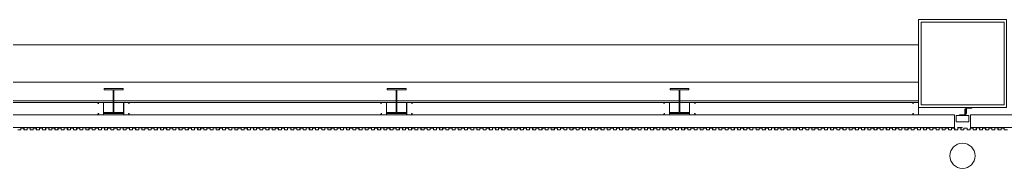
# Model space of a CAD drawing. Extents: x 225000 to 2157367, y 208400 to 840900.
# Drawn here: x 491429 to 499266, y 372366 to 373552 of the extents above; entities that cross this region are included whole.
import ezdxf

# ---------------------------------------------------------------- set-up
doc = ezdxf.new("R2010")
doc.units = 0
doc.header["$LTSCALE"] = 10
doc.layers.add('Data Center Layout_L20$0$ARC', color=252, linetype='Continuous', lineweight=0)

# ---------------------------------------------------------------- blocks, each defined once
blk = doc.blocks.new('Data Center Layout_L20')
at = {"layer": 'Data Center Layout_L20$0$ARC'}
for p, q in [((498575.59, 173352.31), (490275.59, 173352.31)), ((498575.59, 173052.31), (490275.59, 173052.31)), ((498575.59, 172904.81), (490275.59, 172904.81)), ((498575.59, 172892.31), (490275.59, 172892.31)), ((498861.75, 172792.31), (474988.17, 172792.31)), ((498861.75, 172792.31), (498861.75, 172692.31)), ((507871.11, 172792.31), (498989.42, 172792.31)), ((498989.42, 172792.31), (498989.42, 172692.31)), ((498861.75, 172692.31), (474988.17, 172692.31)), ((507871.11, 172692.31), (498989.42, 172692.31))]:
    blk.add_line(p, q, dxfattribs=at)
for points in [[(498575.59, 172852.31), (498575.59, 173552.31), (499275.59, 173552.31), (499275.59, 172852.31)], [(498595.59, 172872.31), (498595.59, 173532.31), (499255.59, 173532.31), (499255.59, 172872.31)], [(492100.59, 172802.31), (492250.59, 172802.31), (492250.59, 172811.31), (492178.59, 172811.31), (492178.59, 172993.31), (492250.59, 172993.31), (492250.59, 173002.31), (492100.59, 173002.31), (492100.59, 172993.31), (492172.59, 172993.31), (492172.59, 172811.31), (492100.59, 172811.31)], [(494350.59, 172802.31), (494500.59, 172802.31), (494500.59, 172811.31), (494428.59, 172811.31), (494428.59, 172993.31), (494500.59, 172993.31), (494500.59, 173002.31), (494350.59, 173002.31), (494350.59, 172993.31), (494422.59, 172993.31), (494422.59, 172811.31), (494350.59, 172811.31)], [(496600.59, 172802.31), (496750.59, 172802.31), (496750.59, 172811.31), (496678.59, 172811.31), (496678.59, 172993.31), (496750.59, 172993.31), (496750.59, 173002.31), (496600.59, 173002.31), (496600.59, 172993.31), (496672.59, 172993.31), (496672.59, 172811.31), (496600.59, 172811.31)], [(498900.59, 172787.31), (498950.59, 172787.31), (498950.59, 172837.31), (498944.59, 172837.31), (498944.59, 172793.31), (498900.59, 172793.31)], [(498950.59, 172802.31), (498950.59, 172852.31), (499000.59, 172852.31), (499000.59, 172846.31), (498956.59, 172846.31), (498956.59, 172802.31)], [(498875.59, 172787.31), (498975.59, 172787.31), (498975.59, 172737.31), (498875.59, 172737.31)]]:
    blk.add_lwpolyline(points, close=True, dxfattribs=at)
for points in [[(492057.03, 172883.11), (492052.63, 172883.11, -0.4142136), (492051.83, 172883.91), (492051.83, 172890.71, -0.4142136), (492052.63, 172891.51), (492094.43, 172891.51, -0.4142136), (492095.23, 172890.71), (492095.23, 172793.91, -0.4142136), (492094.43, 172793.11), (492052.63, 172793.11, -0.4142136), (492051.83, 172793.91), (492051.83, 172800.71, -0.4142136), (492052.63, 172801.51), (492057.03, 172801.51), (492057.03, 172802.31), (492052.63, 172802.31, 0.4142136), (492051.03, 172800.71), (492051.03, 172793.91, 0.4142136), (492052.63, 172792.31), (492094.43, 172792.31, 0.4142136), (492096.03, 172793.91), (492096.03, 172890.71, 0.4142136), (492094.43, 172892.31), (492052.63, 172892.31, 0.4142136), (492051.03, 172890.71), (492051.03, 172883.91, 0.4142136), (492052.63, 172882.31), (492057.03, 172882.31)], [(492294.14, 172883.11), (492298.54, 172883.11, 0.4142136), (492299.34, 172883.91), (492299.34, 172890.71, 0.4142136), (492298.54, 172891.51), (492256.74, 172891.51, 0.4142136), (492255.94, 172890.71), (492255.94, 172793.91, 0.4142136), (492256.74, 172793.11), (492298.54, 172793.11, 0.4142136), (492299.34, 172793.91), (492299.34, 172800.71, 0.4142136), (492298.54, 172801.51), (492294.14, 172801.51), (492294.14, 172802.31), (492298.54, 172802.31, -0.4142136), (492300.14, 172800.71), (492300.14, 172793.91, -0.4142136), (492298.54, 172792.31), (492256.74, 172792.31, -0.4142136), (492255.14, 172793.91), (492255.14, 172890.71, -0.4142136), (492256.74, 172892.31), (492298.54, 172892.31, -0.4142136), (492300.14, 172890.71), (492300.14, 172883.91, -0.4142136), (492298.54, 172882.31), (492294.14, 172882.31)], [(494307.03, 172883.11), (494302.63, 172883.11, -0.4142136), (494301.83, 172883.91), (494301.83, 172890.71, -0.4142136), (494302.63, 172891.51), (494344.43, 172891.51, -0.4142136), (494345.23, 172890.71), (494345.23, 172793.91, -0.4142136), (494344.43, 172793.11), (494302.63, 172793.11, -0.4142136), (494301.83, 172793.91), (494301.83, 172800.71, -0.4142136), (494302.63, 172801.51), (494307.03, 172801.51), (494307.03, 172802.31), (494302.63, 172802.31, 0.4142136), (494301.03, 172800.71), (494301.03, 172793.91, 0.4142136), (494302.63, 172792.31), (494344.43, 172792.31, 0.4142136), (494346.03, 172793.91), (494346.03, 172890.71, 0.4142136), (494344.43, 172892.31), (494302.63, 172892.31, 0.4142136), (494301.03, 172890.71), (494301.03, 172883.91, 0.4142136), (494302.63, 172882.31), (494307.03, 172882.31)], [(494544.14, 172883.11), (494548.54, 172883.11, 0.4142136), (494549.34, 172883.91), (494549.34, 172890.71, 0.4142136), (494548.54, 172891.51), (494506.74, 172891.51, 0.4142136), (494505.94, 172890.71), (494505.94, 172793.91, 0.4142136), (494506.74, 172793.11), (494548.54, 172793.11, 0.4142136), (494549.34, 172793.91), (494549.34, 172800.71, 0.4142136), (494548.54, 172801.51), (494544.14, 172801.51), (494544.14, 172802.31), (494548.54, 172802.31, -0.4142136), (494550.14, 172800.71), (494550.14, 172793.91, -0.4142136), (494548.54, 172792.31), (494506.74, 172792.31, -0.4142136), (494505.14, 172793.91), (494505.14, 172890.71, -0.4142136), (494506.74, 172892.31), (494548.54, 172892.31, -0.4142136), (494550.14, 172890.71), (494550.14, 172883.91, -0.4142136), (494548.54, 172882.31), (494544.14, 172882.31)], [(496557.03, 172883.11), (496552.63, 172883.11, -0.4142136), (496551.83, 172883.91), (496551.83, 172890.71, -0.4142136), (496552.63, 172891.51), (496594.43, 172891.51, -0.4142136), (496595.23, 172890.71), (496595.23, 172793.91, -0.4142136), (496594.43, 172793.11), (496552.63, 172793.11, -0.4142136), (496551.83, 172793.91), (496551.83, 172800.71, -0.4142136), (496552.63, 172801.51), (496557.03, 172801.51), (496557.03, 172802.31), (496552.63, 172802.31, 0.4142136), (496551.03, 172800.71), (496551.03, 172793.91, 0.4142136), (496552.63, 172792.31), (496594.43, 172792.31, 0.4142136), (496596.03, 172793.91), (496596.03, 172890.71, 0.4142136), (496594.43, 172892.31), (496552.63, 172892.31, 0.4142136), (496551.03, 172890.71), (496551.03, 172883.91, 0.4142136), (496552.63, 172882.31), (496557.03, 172882.31)], [(496794.14, 172883.11), (496798.54, 172883.11, 0.4142136), (496799.34, 172883.91), (496799.34, 172890.71, 0.4142136), (496798.54, 172891.51), (496756.74, 172891.51, 0.4142136), (496755.94, 172890.71), (496755.94, 172793.91, 0.4142136), (496756.74, 172793.11), (496798.54, 172793.11, 0.4142136), (496799.34, 172793.91), (496799.34, 172800.71, 0.4142136), (496798.54, 172801.51), (496794.14, 172801.51), (496794.14, 172802.31), (496798.54, 172802.31, -0.4142136), (496800.14, 172800.71), (496800.14, 172793.91, -0.4142136), (496798.54, 172792.31), (496756.74, 172792.31, -0.4142136), (496755.14, 172793.91), (496755.14, 172890.71, -0.4142136), (496756.74, 172892.31), (496798.54, 172892.31, -0.4142136), (496800.14, 172890.71), (496800.14, 172883.91, -0.4142136), (496798.54, 172882.31), (496794.14, 172882.31)], [(498536.59, 172883.11), (498532.19, 172883.11, -0.4142136), (498531.39, 172883.91), (498531.39, 172890.71, -0.4142136), (498532.19, 172891.51), (498573.99, 172891.51, -0.4142136), (498574.79, 172890.71), (498574.79, 172793.91, -0.4142136), (498573.99, 172793.11), (498532.19, 172793.11, -0.4142136), (498531.39, 172793.91), (498531.39, 172800.71, -0.4142136), (498532.19, 172801.51), (498536.59, 172801.51), (498536.59, 172802.31), (498532.19, 172802.31, 0.4142136), (498530.59, 172800.71), (498530.59, 172793.91, 0.4142136), (498532.19, 172792.31), (498573.99, 172792.31, 0.4142136), (498575.59, 172793.91), (498575.59, 172890.71, 0.4142136), (498573.99, 172892.31), (498532.19, 172892.31, 0.4142136), (498530.59, 172890.71), (498530.59, 172883.91, 0.4142136), (498532.19, 172882.31), (498536.59, 172882.31)]]:
    blk.add_lwpolyline(points, format="xyb", close=True, dxfattribs=at)
at = {"layer": 'Data Center Layout_L20$0$ARC', "linetype": 'Continuous'}
for points in [[(491514.6, 172688.83), (491521.59, 172691.33), (491521.42, 172691.8), (491514.45, 172689.31), (491487.09, 172689.31), (491487.09, 172673.31), (491463.29, 172673.31), (491463.29, 172687.81), (491437.49, 172687.81), (491437.49, 172673.31), (491413.69, 172673.31)], [(491413.19, 172672.81), (491437.99, 172672.81), (491437.99, 172687.31), (491462.79, 172687.31), (491462.79, 172672.81), (491487.59, 172672.81), (491487.59, 172688.81), (491514.66, 172688.81)]]:
    blk.add_lwpolyline(points, dxfattribs=at)
for points in [[(491662.6, 172688.83), (491669.59, 172691.33), (491669.42, 172691.8), (491662.45, 172689.31), (491635.09, 172689.31), (491635.09, 172673.31), (491611.29, 172673.31), (491611.29, 172687.81), (491585.49, 172687.81), (491585.49, 172673.31), (491561.69, 172673.31), (491561.69, 172687.81), (491535.89, 172687.81), (491535.89, 172673.31), (491512.09, 172673.31), (491512.09, 172688.31), (491521.59, 172688.31, 1), (491521.59, 172692.31), (491500.88, 172692.31), (491499.59, 172691.01), (491498.29, 172692.31), (491484.59, 172692.31), (491484.59, 172691.81), (491498.09, 172691.81), (491499.59, 172690.31), (491501.09, 172691.81), (491521.59, 172691.81, -1), (491521.59, 172688.81), (491511.59, 172688.81), (491511.59, 172672.81), (491536.39, 172672.81), (491536.39, 172687.31), (491561.19, 172687.31), (491561.19, 172672.81), (491585.99, 172672.81), (491585.99, 172687.31), (491610.79, 172687.31), (491610.79, 172672.81), (491635.59, 172672.81), (491635.59, 172688.81), (491662.66, 172688.81)], [(491810.6, 172688.83), (491817.59, 172691.33), (491817.42, 172691.8), (491810.45, 172689.31), (491783.09, 172689.31), (491783.09, 172673.31), (491759.29, 172673.31), (491759.29, 172687.81), (491733.49, 172687.81), (491733.49, 172673.31), (491709.69, 172673.31), (491709.69, 172687.81), (491683.89, 172687.81), (491683.89, 172673.31), (491660.09, 172673.31), (491660.09, 172688.31), (491669.59, 172688.31, 1), (491669.59, 172692.31), (491648.88, 172692.31), (491647.59, 172691.01), (491646.29, 172692.31), (491632.59, 172692.31), (491632.59, 172691.81), (491646.09, 172691.81), (491647.59, 172690.31), (491649.09, 172691.81), (491669.59, 172691.81, -1), (491669.59, 172688.81), (491659.59, 172688.81), (491659.59, 172672.81), (491684.39, 172672.81), (491684.39, 172687.31), (491709.19, 172687.31), (491709.19, 172672.81), (491733.99, 172672.81), (491733.99, 172687.31), (491758.79, 172687.31), (491758.79, 172672.81), (491783.59, 172672.81), (491783.59, 172688.81), (491810.66, 172688.81)], [(491958.6, 172688.83), (491965.59, 172691.33), (491965.42, 172691.8), (491958.45, 172689.31), (491931.09, 172689.31), (491931.09, 172673.31), (491907.29, 172673.31), (491907.29, 172687.81), (491881.49, 172687.81), (491881.49, 172673.31), (491857.69, 172673.31), (491857.69, 172687.81), (491831.89, 172687.81), (491831.89, 172673.31), (491808.09, 172673.31), (491808.09, 172688.31), (491817.59, 172688.31, 1), (491817.59, 172692.31), (491796.88, 172692.31), (491795.59, 172691.01), (491794.29, 172692.31), (491780.59, 172692.31), (491780.59, 172691.81), (491794.09, 172691.81), (491795.59, 172690.31), (491797.09, 172691.81), (491817.59, 172691.81, -1), (491817.59, 172688.81), (491807.59, 172688.81), (491807.59, 172672.81), (491832.39, 172672.81), (491832.39, 172687.31), (491857.19, 172687.31), (491857.19, 172672.81), (491881.99, 172672.81), (491881.99, 172687.31), (491906.79, 172687.31), (491906.79, 172672.81), (491931.59, 172672.81), (491931.59, 172688.81), (491958.66, 172688.81)], [(492106.6, 172688.83), (492113.59, 172691.33), (492113.42, 172691.8), (492106.45, 172689.31), (492079.09, 172689.31), (492079.09, 172673.31), (492055.29, 172673.31), (492055.29, 172687.81), (492029.49, 172687.81), (492029.49, 172673.31), (492005.69, 172673.31), (492005.69, 172687.81), (491979.89, 172687.81), (491979.89, 172673.31), (491956.09, 172673.31), (491956.09, 172688.31), (491965.59, 172688.31, 1), (491965.59, 172692.31), (491944.88, 172692.31), (491943.59, 172691.01), (491942.29, 172692.31), (491928.59, 172692.31), (491928.59, 172691.81), (491942.09, 172691.81), (491943.59, 172690.31), (491945.09, 172691.81), (491965.59, 172691.81, -1), (491965.59, 172688.81), (491955.59, 172688.81), (491955.59, 172672.81), (491980.39, 172672.81), (491980.39, 172687.31), (492005.19, 172687.31), (492005.19, 172672.81), (492029.99, 172672.81), (492029.99, 172687.31), (492054.79, 172687.31), (492054.79, 172672.81), (492079.59, 172672.81), (492079.59, 172688.81), (492106.66, 172688.81)], [(492254.6, 172688.83), (492261.59, 172691.33), (492261.42, 172691.8), (492254.45, 172689.31), (492227.09, 172689.31), (492227.09, 172673.31), (492203.29, 172673.31), (492203.29, 172687.81), (492177.49, 172687.81), (492177.49, 172673.31), (492153.69, 172673.31), (492153.69, 172687.81), (492127.89, 172687.81), (492127.89, 172673.31), (492104.09, 172673.31), (492104.09, 172688.31), (492113.59, 172688.31, 1), (492113.59, 172692.31), (492092.88, 172692.31), (492091.59, 172691.01), (492090.29, 172692.31), (492076.59, 172692.31), (492076.59, 172691.81), (492090.09, 172691.81), (492091.59, 172690.31), (492093.09, 172691.81), (492113.59, 172691.81, -1), (492113.59, 172688.81), (492103.59, 172688.81), (492103.59, 172672.81), (492128.39, 172672.81), (492128.39, 172687.31), (492153.19, 172687.31), (492153.19, 172672.81), (492177.99, 172672.81), (492177.99, 172687.31), (492202.79, 172687.31), (492202.79, 172672.81), (492227.59, 172672.81), (492227.59, 172688.81), (492254.66, 172688.81)], [(492402.6, 172688.83), (492409.59, 172691.33), (492409.42, 172691.8), (492402.45, 172689.31), (492375.09, 172689.31), (492375.09, 172673.31), (492351.29, 172673.31), (492351.29, 172687.81), (492325.49, 172687.81), (492325.49, 172673.31), (492301.69, 172673.31), (492301.69, 172687.81), (492275.89, 172687.81), (492275.89, 172673.31), (492252.09, 172673.31), (492252.09, 172688.31), (492261.59, 172688.31, 1), (492261.59, 172692.31), (492240.88, 172692.31), (492239.59, 172691.01), (492238.29, 172692.31), (492224.59, 172692.31), (492224.59, 172691.81), (492238.09, 172691.81), (492239.59, 172690.31), (492241.09, 172691.81), (492261.59, 172691.81, -1), (492261.59, 172688.81), (492251.59, 172688.81), (492251.59, 172672.81), (492276.39, 172672.81), (492276.39, 172687.31), (492301.19, 172687.31), (492301.19, 172672.81), (492325.99, 172672.81), (492325.99, 172687.31), (492350.79, 172687.31), (492350.79, 172672.81), (492375.59, 172672.81), (492375.59, 172688.81), (492402.66, 172688.81)], [(492550.6, 172688.83), (492557.59, 172691.33), (492557.42, 172691.8), (492550.45, 172689.31), (492523.09, 172689.31), (492523.09, 172673.31), (492499.29, 172673.31), (492499.29, 172687.81), (492473.49, 172687.81), (492473.49, 172673.31), (492449.69, 172673.31), (492449.69, 172687.81), (492423.89, 172687.81), (492423.89, 172673.31), (492400.09, 172673.31), (492400.09, 172688.31), (492409.59, 172688.31, 1), (492409.59, 172692.31), (492388.88, 172692.31), (492387.59, 172691.01), (492386.29, 172692.31), (492372.59, 172692.31), (492372.59, 172691.81), (492386.09, 172691.81), (492387.59, 172690.31), (492389.09, 172691.81), (492409.59, 172691.81, -1), (492409.59, 172688.81), (492399.59, 172688.81), (492399.59, 172672.81), (492424.39, 172672.81), (492424.39, 172687.31), (492449.19, 172687.31), (492449.19, 172672.81), (492473.99, 172672.81), (492473.99, 172687.31), (492498.79, 172687.31), (492498.79, 172672.81), (492523.59, 172672.81), (492523.59, 172688.81), (492550.66, 172688.81)], [(492698.6, 172688.83), (492705.59, 172691.33), (492705.42, 172691.8), (492698.45, 172689.31), (492671.09, 172689.31), (492671.09, 172673.31), (492647.29, 172673.31), (492647.29, 172687.81), (492621.49, 172687.81), (492621.49, 172673.31), (492597.69, 172673.31), (492597.69, 172687.81), (492571.89, 172687.81), (492571.89, 172673.31), (492548.09, 172673.31), (492548.09, 172688.31), (492557.59, 172688.31, 1), (492557.59, 172692.31), (492536.88, 172692.31), (492535.59, 172691.01), (492534.29, 172692.31), (492520.59, 172692.31), (492520.59, 172691.81), (492534.09, 172691.81), (492535.59, 172690.31), (492537.09, 172691.81), (492557.59, 172691.81, -1), (492557.59, 172688.81), (492547.59, 172688.81), (492547.59, 172672.81), (492572.39, 172672.81), (492572.39, 172687.31), (492597.19, 172687.31), (492597.19, 172672.81), (492621.99, 172672.81), (492621.99, 172687.31), (492646.79, 172687.31), (492646.79, 172672.81), (492671.59, 172672.81), (492671.59, 172688.81), (492698.66, 172688.81)], [(492846.6, 172688.83), (492853.59, 172691.33), (492853.42, 172691.8), (492846.45, 172689.31), (492819.09, 172689.31), (492819.09, 172673.31), (492795.29, 172673.31), (492795.29, 172687.81), (492769.49, 172687.81), (492769.49, 172673.31), (492745.69, 172673.31), (492745.69, 172687.81), (492719.89, 172687.81), (492719.89, 172673.31), (492696.09, 172673.31), (492696.09, 172688.31), (492705.59, 172688.31, 1), (492705.59, 172692.31), (492684.88, 172692.31), (492683.59, 172691.01), (492682.29, 172692.31), (492668.59, 172692.31), (492668.59, 172691.81), (492682.09, 172691.81), (492683.59, 172690.31), (492685.09, 172691.81), (492705.59, 172691.81, -1), (492705.59, 172688.81), (492695.59, 172688.81), (492695.59, 172672.81), (492720.39, 172672.81), (492720.39, 172687.31), (492745.19, 172687.31), (492745.19, 172672.81), (492769.99, 172672.81), (492769.99, 172687.31), (492794.79, 172687.31), (492794.79, 172672.81), (492819.59, 172672.81), (492819.59, 172688.81), (492846.66, 172688.81)], [(492994.6, 172688.83), (493001.59, 172691.33), (493001.42, 172691.8), (492994.45, 172689.31), (492967.09, 172689.31), (492967.09, 172673.31), (492943.29, 172673.31), (492943.29, 172687.81), (492917.49, 172687.81), (492917.49, 172673.31), (492893.69, 172673.31), (492893.69, 172687.81), (492867.89, 172687.81), (492867.89, 172673.31), (492844.09, 172673.31), (492844.09, 172688.31), (492853.59, 172688.31, 1), (492853.59, 172692.31), (492832.88, 172692.31), (492831.59, 172691.01), (492830.29, 172692.31), (492816.59, 172692.31), (492816.59, 172691.81), (492830.09, 172691.81), (492831.59, 172690.31), (492833.09, 172691.81), (492853.59, 172691.81, -1), (492853.59, 172688.81), (492843.59, 172688.81), (492843.59, 172672.81), (492868.39, 172672.81), (492868.39, 172687.31), (492893.19, 172687.31), (492893.19, 172672.81), (492917.99, 172672.81), (492917.99, 172687.31), (492942.79, 172687.31), (492942.79, 172672.81), (492967.59, 172672.81), (492967.59, 172688.81), (492994.66, 172688.81)], [(493142.6, 172688.83), (493149.59, 172691.33), (493149.42, 172691.8), (493142.45, 172689.31), (493115.09, 172689.31), (493115.09, 172673.31), (493091.29, 172673.31), (493091.29, 172687.81), (493065.49, 172687.81), (493065.49, 172673.31), (493041.69, 172673.31), (493041.69, 172687.81), (493015.89, 172687.81), (493015.89, 172673.31), (492992.09, 172673.31), (492992.09, 172688.31), (493001.59, 172688.31, 1), (493001.59, 172692.31), (492980.88, 172692.31), (492979.59, 172691.01), (492978.29, 172692.31), (492964.59, 172692.31), (492964.59, 172691.81), (492978.09, 172691.81), (492979.59, 172690.31), (492981.09, 172691.81), (493001.59, 172691.81, -1), (493001.59, 172688.81), (492991.59, 172688.81), (492991.59, 172672.81), (493016.39, 172672.81), (493016.39, 172687.31), (493041.19, 172687.31), (493041.19, 172672.81), (493065.99, 172672.81), (493065.99, 172687.31), (493090.79, 172687.31), (493090.79, 172672.81), (493115.59, 172672.81), (493115.59, 172688.81), (493142.66, 172688.81)], [(493290.6, 172688.83), (493297.59, 172691.33), (493297.42, 172691.8), (493290.45, 172689.31), (493263.09, 172689.31), (493263.09, 172673.31), (493239.29, 172673.31), (493239.29, 172687.81), (493213.49, 172687.81), (493213.49, 172673.31), (493189.69, 172673.31), (493189.69, 172687.81), (493163.89, 172687.81), (493163.89, 172673.31), (493140.09, 172673.31), (493140.09, 172688.31), (493149.59, 172688.31, 1), (493149.59, 172692.31), (493128.88, 172692.31), (493127.59, 172691.01), (493126.29, 172692.31), (493112.59, 172692.31), (493112.59, 172691.81), (493126.09, 172691.81), (493127.59, 172690.31), (493129.09, 172691.81), (493149.59, 172691.81, -1), (493149.59, 172688.81), (493139.59, 172688.81), (493139.59, 172672.81), (493164.39, 172672.81), (493164.39, 172687.31), (493189.19, 172687.31), (493189.19, 172672.81), (493213.99, 172672.81), (493213.99, 172687.31), (493238.79, 172687.31), (493238.79, 172672.81), (493263.59, 172672.81), (493263.59, 172688.81), (493290.66, 172688.81)], [(493438.6, 172688.83), (493445.59, 172691.33), (493445.42, 172691.8), (493438.45, 172689.31), (493411.09, 172689.31), (493411.09, 172673.31), (493387.29, 172673.31), (493387.29, 172687.81), (493361.49, 172687.81), (493361.49, 172673.31), (493337.69, 172673.31), (493337.69, 172687.81), (493311.89, 172687.81), (493311.89, 172673.31), (493288.09, 172673.31), (493288.09, 172688.31), (493297.59, 172688.31, 1), (493297.59, 172692.31), (493276.88, 172692.31), (493275.59, 172691.01), (493274.29, 172692.31), (493260.59, 172692.31), (493260.59, 172691.81), (493274.09, 172691.81), (493275.59, 172690.31), (493277.09, 172691.81), (493297.59, 172691.81, -1), (493297.59, 172688.81), (493287.59, 172688.81), (493287.59, 172672.81), (493312.39, 172672.81), (493312.39, 172687.31), (493337.19, 172687.31), (493337.19, 172672.81), (493361.99, 172672.81), (493361.99, 172687.31), (493386.79, 172687.31), (493386.79, 172672.81), (493411.59, 172672.81), (493411.59, 172688.81), (493438.66, 172688.81)], [(493586.6, 172688.83), (493593.59, 172691.33), (493593.42, 172691.8), (493586.45, 172689.31), (493559.09, 172689.31), (493559.09, 172673.31), (493535.29, 172673.31), (493535.29, 172687.81), (493509.49, 172687.81), (493509.49, 172673.31), (493485.69, 172673.31), (493485.69, 172687.81), (493459.89, 172687.81), (493459.89, 172673.31), (493436.09, 172673.31), (493436.09, 172688.31), (493445.59, 172688.31, 1), (493445.59, 172692.31), (493424.88, 172692.31), (493423.59, 172691.01), (493422.29, 172692.31), (493408.59, 172692.31), (493408.59, 172691.81), (493422.09, 172691.81), (493423.59, 172690.31), (493425.09, 172691.81), (493445.59, 172691.81, -1), (493445.59, 172688.81), (493435.59, 172688.81), (493435.59, 172672.81), (493460.39, 172672.81), (493460.39, 172687.31), (493485.19, 172687.31), (493485.19, 172672.81), (493509.99, 172672.81), (493509.99, 172687.31), (493534.79, 172687.31), (493534.79, 172672.81), (493559.59, 172672.81), (493559.59, 172688.81), (493586.66, 172688.81)], [(493734.6, 172688.83), (493741.59, 172691.33), (493741.42, 172691.8), (493734.45, 172689.31), (493707.09, 172689.31), (493707.09, 172673.31), (493683.29, 172673.31), (493683.29, 172687.81), (493657.49, 172687.81), (493657.49, 172673.31), (493633.69, 172673.31), (493633.69, 172687.81), (493607.89, 172687.81), (493607.89, 172673.31), (493584.09, 172673.31), (493584.09, 172688.31), (493593.59, 172688.31, 1), (493593.59, 172692.31), (493572.88, 172692.31), (493571.59, 172691.01), (493570.29, 172692.31), (493556.59, 172692.31), (493556.59, 172691.81), (493570.09, 172691.81), (493571.59, 172690.31), (493573.09, 172691.81), (493593.59, 172691.81, -1), (493593.59, 172688.81), (493583.59, 172688.81), (493583.59, 172672.81), (493608.39, 172672.81), (493608.39, 172687.31), (493633.19, 172687.31), (493633.19, 172672.81), (493657.99, 172672.81), (493657.99, 172687.31), (493682.79, 172687.31), (493682.79, 172672.81), (493707.59, 172672.81), (493707.59, 172688.81), (493734.66, 172688.81)], [(493882.6, 172688.83), (493889.59, 172691.33), (493889.42, 172691.8), (493882.45, 172689.31), (493855.09, 172689.31), (493855.09, 172673.31), (493831.29, 172673.31), (493831.29, 172687.81), (493805.49, 172687.81), (493805.49, 172673.31), (493781.69, 172673.31), (493781.69, 172687.81), (493755.89, 172687.81), (493755.89, 172673.31), (493732.09, 172673.31), (493732.09, 172688.31), (493741.59, 172688.31, 1), (493741.59, 172692.31), (493720.88, 172692.31), (493719.59, 172691.01), (493718.29, 172692.31), (493704.59, 172692.31), (493704.59, 172691.81), (493718.09, 172691.81), (493719.59, 172690.31), (493721.09, 172691.81), (493741.59, 172691.81, -1), (493741.59, 172688.81), (493731.59, 172688.81), (493731.59, 172672.81), (493756.39, 172672.81), (493756.39, 172687.31), (493781.19, 172687.31), (493781.19, 172672.81), (493805.99, 172672.81), (493805.99, 172687.31), (493830.79, 172687.31), (493830.79, 172672.81), (493855.59, 172672.81), (493855.59, 172688.81), (493882.66, 172688.81)], [(494030.6, 172688.83), (494037.59, 172691.33), (494037.42, 172691.8), (494030.45, 172689.31), (494003.09, 172689.31), (494003.09, 172673.31), (493979.29, 172673.31), (493979.29, 172687.81), (493953.49, 172687.81), (493953.49, 172673.31), (493929.69, 172673.31), (493929.69, 172687.81), (493903.89, 172687.81), (493903.89, 172673.31), (493880.09, 172673.31), (493880.09, 172688.31), (493889.59, 172688.31, 1), (493889.59, 172692.31), (493868.88, 172692.31), (493867.59, 172691.01), (493866.29, 172692.31), (493852.59, 172692.31), (493852.59, 172691.81), (493866.09, 172691.81), (493867.59, 172690.31), (493869.09, 172691.81), (493889.59, 172691.81, -1), (493889.59, 172688.81), (493879.59, 172688.81), (493879.59, 172672.81), (493904.39, 172672.81), (493904.39, 172687.31), (493929.19, 172687.31), (493929.19, 172672.81), (493953.99, 172672.81), (493953.99, 172687.31), (493978.79, 172687.31), (493978.79, 172672.81), (494003.59, 172672.81), (494003.59, 172688.81), (494030.66, 172688.81)], [(494178.6, 172688.83), (494185.59, 172691.33), (494185.42, 172691.8), (494178.45, 172689.31), (494151.09, 172689.31), (494151.09, 172673.31), (494127.29, 172673.31), (494127.29, 172687.81), (494101.49, 172687.81), (494101.49, 172673.31), (494077.69, 172673.31), (494077.69, 172687.81), (494051.89, 172687.81), (494051.89, 172673.31), (494028.09, 172673.31), (494028.09, 172688.31), (494037.59, 172688.31, 1), (494037.59, 172692.31), (494016.88, 172692.31), (494015.59, 172691.01), (494014.29, 172692.31), (494000.59, 172692.31), (494000.59, 172691.81), (494014.09, 172691.81), (494015.59, 172690.31), (494017.09, 172691.81), (494037.59, 172691.81, -1), (494037.59, 172688.81), (494027.59, 172688.81), (494027.59, 172672.81), (494052.39, 172672.81), (494052.39, 172687.31), (494077.19, 172687.31), (494077.19, 172672.81), (494101.99, 172672.81), (494101.99, 172687.31), (494126.79, 172687.31), (494126.79, 172672.81), (494151.59, 172672.81), (494151.59, 172688.81), (494178.66, 172688.81)], [(494326.6, 172688.83), (494333.59, 172691.33), (494333.42, 172691.8), (494326.45, 172689.31), (494299.09, 172689.31), (494299.09, 172673.31), (494275.29, 172673.31), (494275.29, 172687.81), (494249.49, 172687.81), (494249.49, 172673.31), (494225.69, 172673.31), (494225.69, 172687.81), (494199.89, 172687.81), (494199.89, 172673.31), (494176.09, 172673.31), (494176.09, 172688.31), (494185.59, 172688.31, 1), (494185.59, 172692.31), (494164.88, 172692.31), (494163.59, 172691.01), (494162.29, 172692.31), (494148.59, 172692.31), (494148.59, 172691.81), (494162.09, 172691.81), (494163.59, 172690.31), (494165.09, 172691.81), (494185.59, 172691.81, -1), (494185.59, 172688.81), (494175.59, 172688.81), (494175.59, 172672.81), (494200.39, 172672.81), (494200.39, 172687.31), (494225.19, 172687.31), (494225.19, 172672.81), (494249.99, 172672.81), (494249.99, 172687.31), (494274.79, 172687.31), (494274.79, 172672.81), (494299.59, 172672.81), (494299.59, 172688.81), (494326.66, 172688.81)], [(494474.6, 172688.83), (494481.59, 172691.33), (494481.42, 172691.8), (494474.45, 172689.31), (494447.09, 172689.31), (494447.09, 172673.31), (494423.29, 172673.31), (494423.29, 172687.81), (494397.49, 172687.81), (494397.49, 172673.31), (494373.69, 172673.31), (494373.69, 172687.81), (494347.89, 172687.81), (494347.89, 172673.31), (494324.09, 172673.31), (494324.09, 172688.31), (494333.59, 172688.31, 1), (494333.59, 172692.31), (494312.88, 172692.31), (494311.59, 172691.01), (494310.29, 172692.31), (494296.59, 172692.31), (494296.59, 172691.81), (494310.09, 172691.81), (494311.59, 172690.31), (494313.09, 172691.81), (494333.59, 172691.81, -1), (494333.59, 172688.81), (494323.59, 172688.81), (494323.59, 172672.81), (494348.39, 172672.81), (494348.39, 172687.31), (494373.19, 172687.31), (494373.19, 172672.81), (494397.99, 172672.81), (494397.99, 172687.31), (494422.79, 172687.31), (494422.79, 172672.81), (494447.59, 172672.81), (494447.59, 172688.81), (494474.66, 172688.81)], [(494622.6, 172688.83), (494629.59, 172691.33), (494629.42, 172691.8), (494622.45, 172689.31), (494595.09, 172689.31), (494595.09, 172673.31), (494571.29, 172673.31), (494571.29, 172687.81), (494545.49, 172687.81), (494545.49, 172673.31), (494521.69, 172673.31), (494521.69, 172687.81), (494495.89, 172687.81), (494495.89, 172673.31), (494472.09, 172673.31), (494472.09, 172688.31), (494481.59, 172688.31, 1), (494481.59, 172692.31), (494460.88, 172692.31), (494459.59, 172691.01), (494458.29, 172692.31), (494444.59, 172692.31), (494444.59, 172691.81), (494458.09, 172691.81), (494459.59, 172690.31), (494461.09, 172691.81), (494481.59, 172691.81, -1), (494481.59, 172688.81), (494471.59, 172688.81), (494471.59, 172672.81), (494496.39, 172672.81), (494496.39, 172687.31), (494521.19, 172687.31), (494521.19, 172672.81), (494545.99, 172672.81), (494545.99, 172687.31), (494570.79, 172687.31), (494570.79, 172672.81), (494595.59, 172672.81), (494595.59, 172688.81), (494622.66, 172688.81)], [(494770.6, 172688.83), (494777.59, 172691.33), (494777.42, 172691.8), (494770.45, 172689.31), (494743.09, 172689.31), (494743.09, 172673.31), (494719.29, 172673.31), (494719.29, 172687.81), (494693.49, 172687.81), (494693.49, 172673.31), (494669.69, 172673.31), (494669.69, 172687.81), (494643.89, 172687.81), (494643.89, 172673.31), (494620.09, 172673.31), (494620.09, 172688.31), (494629.59, 172688.31, 1), (494629.59, 172692.31), (494608.88, 172692.31), (494607.59, 172691.01), (494606.29, 172692.31), (494592.59, 172692.31), (494592.59, 172691.81), (494606.09, 172691.81), (494607.59, 172690.31), (494609.09, 172691.81), (494629.59, 172691.81, -1), (494629.59, 172688.81), (494619.59, 172688.81), (494619.59, 172672.81), (494644.39, 172672.81), (494644.39, 172687.31), (494669.19, 172687.31), (494669.19, 172672.81), (494693.99, 172672.81), (494693.99, 172687.31), (494718.79, 172687.31), (494718.79, 172672.81), (494743.59, 172672.81), (494743.59, 172688.81), (494770.66, 172688.81)], [(494918.6, 172688.83), (494925.59, 172691.33), (494925.42, 172691.8), (494918.45, 172689.31), (494891.09, 172689.31), (494891.09, 172673.31), (494867.29, 172673.31), (494867.29, 172687.81), (494841.49, 172687.81), (494841.49, 172673.31), (494817.69, 172673.31), (494817.69, 172687.81), (494791.89, 172687.81), (494791.89, 172673.31), (494768.09, 172673.31), (494768.09, 172688.31), (494777.59, 172688.31, 1), (494777.59, 172692.31), (494756.88, 172692.31), (494755.59, 172691.01), (494754.29, 172692.31), (494740.59, 172692.31), (494740.59, 172691.81), (494754.09, 172691.81), (494755.59, 172690.31), (494757.09, 172691.81), (494777.59, 172691.81, -1), (494777.59, 172688.81), (494767.59, 172688.81), (494767.59, 172672.81), (494792.39, 172672.81), (494792.39, 172687.31), (494817.19, 172687.31), (494817.19, 172672.81), (494841.99, 172672.81), (494841.99, 172687.31), (494866.79, 172687.31), (494866.79, 172672.81), (494891.59, 172672.81), (494891.59, 172688.81), (494918.66, 172688.81)], [(495066.6, 172688.83), (495073.59, 172691.33), (495073.42, 172691.8), (495066.45, 172689.31), (495039.09, 172689.31), (495039.09, 172673.31), (495015.29, 172673.31), (495015.29, 172687.81), (494989.49, 172687.81), (494989.49, 172673.31), (494965.69, 172673.31), (494965.69, 172687.81), (494939.89, 172687.81), (494939.89, 172673.31), (494916.09, 172673.31), (494916.09, 172688.31), (494925.59, 172688.31, 1), (494925.59, 172692.31), (494904.88, 172692.31), (494903.59, 172691.01), (494902.29, 172692.31), (494888.59, 172692.31), (494888.59, 172691.81), (494902.09, 172691.81), (494903.59, 172690.31), (494905.09, 172691.81), (494925.59, 172691.81, -1), (494925.59, 172688.81), (494915.59, 172688.81), (494915.59, 172672.81), (494940.39, 172672.81), (494940.39, 172687.31), (494965.19, 172687.31), (494965.19, 172672.81), (494989.99, 172672.81), (494989.99, 172687.31), (495014.79, 172687.31), (495014.79, 172672.81), (495039.59, 172672.81), (495039.59, 172688.81), (495066.66, 172688.81)], [(495214.6, 172688.83), (495221.59, 172691.33), (495221.42, 172691.8), (495214.45, 172689.31), (495187.09, 172689.31), (495187.09, 172673.31), (495163.29, 172673.31), (495163.29, 172687.81), (495137.49, 172687.81), (495137.49, 172673.31), (495113.69, 172673.31), (495113.69, 172687.81), (495087.89, 172687.81), (495087.89, 172673.31), (495064.09, 172673.31), (495064.09, 172688.31), (495073.59, 172688.31, 1), (495073.59, 172692.31), (495052.88, 172692.31), (495051.59, 172691.01), (495050.29, 172692.31), (495036.59, 172692.31), (495036.59, 172691.81), (495050.09, 172691.81), (495051.59, 172690.31), (495053.09, 172691.81), (495073.59, 172691.81, -1), (495073.59, 172688.81), (495063.59, 172688.81), (495063.59, 172672.81), (495088.39, 172672.81), (495088.39, 172687.31), (495113.19, 172687.31), (495113.19, 172672.81), (495137.99, 172672.81), (495137.99, 172687.31), (495162.79, 172687.31), (495162.79, 172672.81), (495187.59, 172672.81), (495187.59, 172688.81), (495214.66, 172688.81)], [(495362.6, 172688.83), (495369.59, 172691.33), (495369.42, 172691.8), (495362.45, 172689.31), (495335.09, 172689.31), (495335.09, 172673.31), (495311.29, 172673.31), (495311.29, 172687.81), (495285.49, 172687.81), (495285.49, 172673.31), (495261.69, 172673.31), (495261.69, 172687.81), (495235.89, 172687.81), (495235.89, 172673.31), (495212.09, 172673.31), (495212.09, 172688.31), (495221.59, 172688.31, 1), (495221.59, 172692.31), (495200.88, 172692.31), (495199.59, 172691.01), (495198.29, 172692.31), (495184.59, 172692.31), (495184.59, 172691.81), (495198.09, 172691.81), (495199.59, 172690.31), (495201.09, 172691.81), (495221.59, 172691.81, -1), (495221.59, 172688.81), (495211.59, 172688.81), (495211.59, 172672.81), (495236.39, 172672.81), (495236.39, 172687.31), (495261.19, 172687.31), (495261.19, 172672.81), (495285.99, 172672.81), (495285.99, 172687.31), (495310.79, 172687.31), (495310.79, 172672.81), (495335.59, 172672.81), (495335.59, 172688.81), (495362.66, 172688.81)], [(495510.6, 172688.83), (495517.59, 172691.33), (495517.42, 172691.8), (495510.45, 172689.31), (495483.09, 172689.31), (495483.09, 172673.31), (495459.29, 172673.31), (495459.29, 172687.81), (495433.49, 172687.81), (495433.49, 172673.31), (495409.69, 172673.31), (495409.69, 172687.81), (495383.89, 172687.81), (495383.89, 172673.31), (495360.09, 172673.31), (495360.09, 172688.31), (495369.59, 172688.31, 1), (495369.59, 172692.31), (495348.88, 172692.31), (495347.59, 172691.01), (495346.29, 172692.31), (495332.59, 172692.31), (495332.59, 172691.81), (495346.09, 172691.81), (495347.59, 172690.31), (495349.09, 172691.81), (495369.59, 172691.81, -1), (495369.59, 172688.81), (495359.59, 172688.81), (495359.59, 172672.81), (495384.39, 172672.81), (495384.39, 172687.31), (495409.19, 172687.31), (495409.19, 172672.81), (495433.99, 172672.81), (495433.99, 172687.31), (495458.79, 172687.31), (495458.79, 172672.81), (495483.59, 172672.81), (495483.59, 172688.81), (495510.66, 172688.81)], [(495658.6, 172688.83), (495665.59, 172691.33), (495665.42, 172691.8), (495658.45, 172689.31), (495631.09, 172689.31), (495631.09, 172673.31), (495607.29, 172673.31), (495607.29, 172687.81), (495581.49, 172687.81), (495581.49, 172673.31), (495557.69, 172673.31), (495557.69, 172687.81), (495531.89, 172687.81), (495531.89, 172673.31), (495508.09, 172673.31), (495508.09, 172688.31), (495517.59, 172688.31, 1), (495517.59, 172692.31), (495496.88, 172692.31), (495495.59, 172691.01), (495494.29, 172692.31), (495480.59, 172692.31), (495480.59, 172691.81), (495494.09, 172691.81), (495495.59, 172690.31), (495497.09, 172691.81), (495517.59, 172691.81, -1), (495517.59, 172688.81), (495507.59, 172688.81), (495507.59, 172672.81), (495532.39, 172672.81), (495532.39, 172687.31), (495557.19, 172687.31), (495557.19, 172672.81), (495581.99, 172672.81), (495581.99, 172687.31), (495606.79, 172687.31), (495606.79, 172672.81), (495631.59, 172672.81), (495631.59, 172688.81), (495658.66, 172688.81)], [(495806.6, 172688.83), (495813.59, 172691.33), (495813.42, 172691.8), (495806.45, 172689.31), (495779.09, 172689.31), (495779.09, 172673.31), (495755.29, 172673.31), (495755.29, 172687.81), (495729.49, 172687.81), (495729.49, 172673.31), (495705.69, 172673.31), (495705.69, 172687.81), (495679.89, 172687.81), (495679.89, 172673.31), (495656.09, 172673.31), (495656.09, 172688.31), (495665.59, 172688.31, 1), (495665.59, 172692.31), (495644.88, 172692.31), (495643.59, 172691.01), (495642.29, 172692.31), (495628.59, 172692.31), (495628.59, 172691.81), (495642.09, 172691.81), (495643.59, 172690.31), (495645.09, 172691.81), (495665.59, 172691.81, -1), (495665.59, 172688.81), (495655.59, 172688.81), (495655.59, 172672.81), (495680.39, 172672.81), (495680.39, 172687.31), (495705.19, 172687.31), (495705.19, 172672.81), (495729.99, 172672.81), (495729.99, 172687.31), (495754.79, 172687.31), (495754.79, 172672.81), (495779.59, 172672.81), (495779.59, 172688.81), (495806.66, 172688.81)], [(495954.6, 172688.83), (495961.59, 172691.33), (495961.42, 172691.8), (495954.45, 172689.31), (495927.09, 172689.31), (495927.09, 172673.31), (495903.29, 172673.31), (495903.29, 172687.81), (495877.49, 172687.81), (495877.49, 172673.31), (495853.69, 172673.31), (495853.69, 172687.81), (495827.89, 172687.81), (495827.89, 172673.31), (495804.09, 172673.31), (495804.09, 172688.31), (495813.59, 172688.31, 1), (495813.59, 172692.31), (495792.88, 172692.31), (495791.59, 172691.01), (495790.29, 172692.31), (495776.59, 172692.31), (495776.59, 172691.81), (495790.09, 172691.81), (495791.59, 172690.31), (495793.09, 172691.81), (495813.59, 172691.81, -1), (495813.59, 172688.81), (495803.59, 172688.81), (495803.59, 172672.81), (495828.39, 172672.81), (495828.39, 172687.31), (495853.19, 172687.31), (495853.19, 172672.81), (495877.99, 172672.81), (495877.99, 172687.31), (495902.79, 172687.31), (495902.79, 172672.81), (495927.59, 172672.81), (495927.59, 172688.81), (495954.66, 172688.81)], [(496102.6, 172688.83), (496109.59, 172691.33), (496109.42, 172691.8), (496102.45, 172689.31), (496075.09, 172689.31), (496075.09, 172673.31), (496051.29, 172673.31), (496051.29, 172687.81), (496025.49, 172687.81), (496025.49, 172673.31), (496001.69, 172673.31), (496001.69, 172687.81), (495975.89, 172687.81), (495975.89, 172673.31), (495952.09, 172673.31), (495952.09, 172688.31), (495961.59, 172688.31, 1), (495961.59, 172692.31), (495940.88, 172692.31), (495939.59, 172691.01), (495938.29, 172692.31), (495924.59, 172692.31), (495924.59, 172691.81), (495938.09, 172691.81), (495939.59, 172690.31), (495941.09, 172691.81), (495961.59, 172691.81, -1), (495961.59, 172688.81), (495951.59, 172688.81), (495951.59, 172672.81), (495976.39, 172672.81), (495976.39, 172687.31), (496001.19, 172687.31), (496001.19, 172672.81), (496025.99, 172672.81), (496025.99, 172687.31), (496050.79, 172687.31), (496050.79, 172672.81), (496075.59, 172672.81), (496075.59, 172688.81), (496102.66, 172688.81)], [(496250.6, 172688.83), (496257.59, 172691.33), (496257.42, 172691.8), (496250.45, 172689.31), (496223.09, 172689.31), (496223.09, 172673.31), (496199.29, 172673.31), (496199.29, 172687.81), (496173.49, 172687.81), (496173.49, 172673.31), (496149.69, 172673.31), (496149.69, 172687.81), (496123.89, 172687.81), (496123.89, 172673.31), (496100.09, 172673.31), (496100.09, 172688.31), (496109.59, 172688.31, 1), (496109.59, 172692.31), (496088.88, 172692.31), (496087.59, 172691.01), (496086.29, 172692.31), (496072.59, 172692.31), (496072.59, 172691.81), (496086.09, 172691.81), (496087.59, 172690.31), (496089.09, 172691.81), (496109.59, 172691.81, -1), (496109.59, 172688.81), (496099.59, 172688.81), (496099.59, 172672.81), (496124.39, 172672.81), (496124.39, 172687.31), (496149.19, 172687.31), (496149.19, 172672.81), (496173.99, 172672.81), (496173.99, 172687.31), (496198.79, 172687.31), (496198.79, 172672.81), (496223.59, 172672.81), (496223.59, 172688.81), (496250.66, 172688.81)], [(496398.6, 172688.83), (496405.59, 172691.33), (496405.42, 172691.8), (496398.45, 172689.31), (496371.09, 172689.31), (496371.09, 172673.31), (496347.29, 172673.31), (496347.29, 172687.81), (496321.49, 172687.81), (496321.49, 172673.31), (496297.69, 172673.31), (496297.69, 172687.81), (496271.89, 172687.81), (496271.89, 172673.31), (496248.09, 172673.31), (496248.09, 172688.31), (496257.59, 172688.31, 1), (496257.59, 172692.31), (496236.88, 172692.31), (496235.59, 172691.01), (496234.29, 172692.31), (496220.59, 172692.31), (496220.59, 172691.81), (496234.09, 172691.81), (496235.59, 172690.31), (496237.09, 172691.81), (496257.59, 172691.81, -1), (496257.59, 172688.81), (496247.59, 172688.81), (496247.59, 172672.81), (496272.39, 172672.81), (496272.39, 172687.31), (496297.19, 172687.31), (496297.19, 172672.81), (496321.99, 172672.81), (496321.99, 172687.31), (496346.79, 172687.31), (496346.79, 172672.81), (496371.59, 172672.81), (496371.59, 172688.81), (496398.66, 172688.81)], [(496546.6, 172688.83), (496553.59, 172691.33), (496553.42, 172691.8), (496546.45, 172689.31), (496519.09, 172689.31), (496519.09, 172673.31), (496495.29, 172673.31), (496495.29, 172687.81), (496469.49, 172687.81), (496469.49, 172673.31), (496445.69, 172673.31), (496445.69, 172687.81), (496419.89, 172687.81), (496419.89, 172673.31), (496396.09, 172673.31), (496396.09, 172688.31), (496405.59, 172688.31, 1), (496405.59, 172692.31), (496384.88, 172692.31), (496383.59, 172691.01), (496382.29, 172692.31), (496368.59, 172692.31), (496368.59, 172691.81), (496382.09, 172691.81), (496383.59, 172690.31), (496385.09, 172691.81), (496405.59, 172691.81, -1), (496405.59, 172688.81), (496395.59, 172688.81), (496395.59, 172672.81), (496420.39, 172672.81), (496420.39, 172687.31), (496445.19, 172687.31), (496445.19, 172672.81), (496469.99, 172672.81), (496469.99, 172687.31), (496494.79, 172687.31), (496494.79, 172672.81), (496519.59, 172672.81), (496519.59, 172688.81), (496546.66, 172688.81)], [(496694.6, 172688.83), (496701.59, 172691.33), (496701.42, 172691.8), (496694.45, 172689.31), (496667.09, 172689.31), (496667.09, 172673.31), (496643.29, 172673.31), (496643.29, 172687.81), (496617.49, 172687.81), (496617.49, 172673.31), (496593.69, 172673.31), (496593.69, 172687.81), (496567.89, 172687.81), (496567.89, 172673.31), (496544.09, 172673.31), (496544.09, 172688.31), (496553.59, 172688.31, 1), (496553.59, 172692.31), (496532.88, 172692.31), (496531.59, 172691.01), (496530.29, 172692.31), (496516.59, 172692.31), (496516.59, 172691.81), (496530.09, 172691.81), (496531.59, 172690.31), (496533.09, 172691.81), (496553.59, 172691.81, -1), (496553.59, 172688.81), (496543.59, 172688.81), (496543.59, 172672.81), (496568.39, 172672.81), (496568.39, 172687.31), (496593.19, 172687.31), (496593.19, 172672.81), (496617.99, 172672.81), (496617.99, 172687.31), (496642.79, 172687.31), (496642.79, 172672.81), (496667.59, 172672.81), (496667.59, 172688.81), (496694.66, 172688.81)], [(496842.6, 172688.83), (496849.59, 172691.33), (496849.42, 172691.8), (496842.45, 172689.31), (496815.09, 172689.31), (496815.09, 172673.31), (496791.29, 172673.31), (496791.29, 172687.81), (496765.49, 172687.81), (496765.49, 172673.31), (496741.69, 172673.31), (496741.69, 172687.81), (496715.89, 172687.81), (496715.89, 172673.31), (496692.09, 172673.31), (496692.09, 172688.31), (496701.59, 172688.31, 1), (496701.59, 172692.31), (496680.88, 172692.31), (496679.59, 172691.01), (496678.29, 172692.31), (496664.59, 172692.31), (496664.59, 172691.81), (496678.09, 172691.81), (496679.59, 172690.31), (496681.09, 172691.81), (496701.59, 172691.81, -1), (496701.59, 172688.81), (496691.59, 172688.81), (496691.59, 172672.81), (496716.39, 172672.81), (496716.39, 172687.31), (496741.19, 172687.31), (496741.19, 172672.81), (496765.99, 172672.81), (496765.99, 172687.31), (496790.79, 172687.31), (496790.79, 172672.81), (496815.59, 172672.81), (496815.59, 172688.81), (496842.66, 172688.81)], [(496990.6, 172688.83), (496997.59, 172691.33), (496997.42, 172691.8), (496990.45, 172689.31), (496963.09, 172689.31), (496963.09, 172673.31), (496939.29, 172673.31), (496939.29, 172687.81), (496913.49, 172687.81), (496913.49, 172673.31), (496889.69, 172673.31), (496889.69, 172687.81), (496863.89, 172687.81), (496863.89, 172673.31), (496840.09, 172673.31), (496840.09, 172688.31), (496849.59, 172688.31, 1), (496849.59, 172692.31), (496828.88, 172692.31), (496827.59, 172691.01), (496826.29, 172692.31), (496812.59, 172692.31), (496812.59, 172691.81), (496826.09, 172691.81), (496827.59, 172690.31), (496829.09, 172691.81), (496849.59, 172691.81, -1), (496849.59, 172688.81), (496839.59, 172688.81), (496839.59, 172672.81), (496864.39, 172672.81), (496864.39, 172687.31), (496889.19, 172687.31), (496889.19, 172672.81), (496913.99, 172672.81), (496913.99, 172687.31), (496938.79, 172687.31), (496938.79, 172672.81), (496963.59, 172672.81), (496963.59, 172688.81), (496990.66, 172688.81)], [(497138.6, 172688.83), (497145.59, 172691.33), (497145.42, 172691.8), (497138.45, 172689.31), (497111.09, 172689.31), (497111.09, 172673.31), (497087.29, 172673.31), (497087.29, 172687.81), (497061.49, 172687.81), (497061.49, 172673.31), (497037.69, 172673.31), (497037.69, 172687.81), (497011.89, 172687.81), (497011.89, 172673.31), (496988.09, 172673.31), (496988.09, 172688.31), (496997.59, 172688.31, 1), (496997.59, 172692.31), (496976.88, 172692.31), (496975.59, 172691.01), (496974.29, 172692.31), (496960.59, 172692.31), (496960.59, 172691.81), (496974.09, 172691.81), (496975.59, 172690.31), (496977.09, 172691.81), (496997.59, 172691.81, -1), (496997.59, 172688.81), (496987.59, 172688.81), (496987.59, 172672.81), (497012.39, 172672.81), (497012.39, 172687.31), (497037.19, 172687.31), (497037.19, 172672.81), (497061.99, 172672.81), (497061.99, 172687.31), (497086.79, 172687.31), (497086.79, 172672.81), (497111.59, 172672.81), (497111.59, 172688.81), (497138.66, 172688.81)], [(497286.6, 172688.83), (497293.59, 172691.33), (497293.42, 172691.8), (497286.45, 172689.31), (497259.09, 172689.31), (497259.09, 172673.31), (497235.29, 172673.31), (497235.29, 172687.81), (497209.49, 172687.81), (497209.49, 172673.31), (497185.69, 172673.31), (497185.69, 172687.81), (497159.89, 172687.81), (497159.89, 172673.31), (497136.09, 172673.31), (497136.09, 172688.31), (497145.59, 172688.31, 1), (497145.59, 172692.31), (497124.88, 172692.31), (497123.59, 172691.01), (497122.29, 172692.31), (497108.59, 172692.31), (497108.59, 172691.81), (497122.09, 172691.81), (497123.59, 172690.31), (497125.09, 172691.81), (497145.59, 172691.81, -1), (497145.59, 172688.81), (497135.59, 172688.81), (497135.59, 172672.81), (497160.39, 172672.81), (497160.39, 172687.31), (497185.19, 172687.31), (497185.19, 172672.81), (497209.99, 172672.81), (497209.99, 172687.31), (497234.79, 172687.31), (497234.79, 172672.81), (497259.59, 172672.81), (497259.59, 172688.81), (497286.66, 172688.81)], [(497434.6, 172688.83), (497441.59, 172691.33), (497441.42, 172691.8), (497434.45, 172689.31), (497407.09, 172689.31), (497407.09, 172673.31), (497383.29, 172673.31), (497383.29, 172687.81), (497357.49, 172687.81), (497357.49, 172673.31), (497333.69, 172673.31), (497333.69, 172687.81), (497307.89, 172687.81), (497307.89, 172673.31), (497284.09, 172673.31), (497284.09, 172688.31), (497293.59, 172688.31, 1), (497293.59, 172692.31), (497272.88, 172692.31), (497271.59, 172691.01), (497270.29, 172692.31), (497256.59, 172692.31), (497256.59, 172691.81), (497270.09, 172691.81), (497271.59, 172690.31), (497273.09, 172691.81), (497293.59, 172691.81, -1), (497293.59, 172688.81), (497283.59, 172688.81), (497283.59, 172672.81), (497308.39, 172672.81), (497308.39, 172687.31), (497333.19, 172687.31), (497333.19, 172672.81), (497357.99, 172672.81), (497357.99, 172687.31), (497382.79, 172687.31), (497382.79, 172672.81), (497407.59, 172672.81), (497407.59, 172688.81), (497434.66, 172688.81)], [(497582.6, 172688.83), (497589.59, 172691.33), (497589.42, 172691.8), (497582.45, 172689.31), (497555.09, 172689.31), (497555.09, 172673.31), (497531.29, 172673.31), (497531.29, 172687.81), (497505.49, 172687.81), (497505.49, 172673.31), (497481.69, 172673.31), (497481.69, 172687.81), (497455.89, 172687.81), (497455.89, 172673.31), (497432.09, 172673.31), (497432.09, 172688.31), (497441.59, 172688.31, 1), (497441.59, 172692.31), (497420.88, 172692.31), (497419.59, 172691.01), (497418.29, 172692.31), (497404.59, 172692.31), (497404.59, 172691.81), (497418.09, 172691.81), (497419.59, 172690.31), (497421.09, 172691.81), (497441.59, 172691.81, -1), (497441.59, 172688.81), (497431.59, 172688.81), (497431.59, 172672.81), (497456.39, 172672.81), (497456.39, 172687.31), (497481.19, 172687.31), (497481.19, 172672.81), (497505.99, 172672.81), (497505.99, 172687.31), (497530.79, 172687.31), (497530.79, 172672.81), (497555.59, 172672.81), (497555.59, 172688.81), (497582.66, 172688.81)], [(497730.6, 172688.83), (497737.59, 172691.33), (497737.42, 172691.8), (497730.45, 172689.31), (497703.09, 172689.31), (497703.09, 172673.31), (497679.29, 172673.31), (497679.29, 172687.81), (497653.49, 172687.81), (497653.49, 172673.31), (497629.69, 172673.31), (497629.69, 172687.81), (497603.89, 172687.81), (497603.89, 172673.31), (497580.09, 172673.31), (497580.09, 172688.31), (497589.59, 172688.31, 1), (497589.59, 172692.31), (497568.88, 172692.31), (497567.59, 172691.01), (497566.29, 172692.31), (497552.59, 172692.31), (497552.59, 172691.81), (497566.09, 172691.81), (497567.59, 172690.31), (497569.09, 172691.81), (497589.59, 172691.81, -1), (497589.59, 172688.81), (497579.59, 172688.81), (497579.59, 172672.81), (497604.39, 172672.81), (497604.39, 172687.31), (497629.19, 172687.31), (497629.19, 172672.81), (497653.99, 172672.81), (497653.99, 172687.31), (497678.79, 172687.31), (497678.79, 172672.81), (497703.59, 172672.81), (497703.59, 172688.81), (497730.66, 172688.81)], [(497878.6, 172688.83), (497885.59, 172691.33), (497885.42, 172691.8), (497878.45, 172689.31), (497851.09, 172689.31), (497851.09, 172673.31), (497827.29, 172673.31), (497827.29, 172687.81), (497801.49, 172687.81), (497801.49, 172673.31), (497777.69, 172673.31), (497777.69, 172687.81), (497751.89, 172687.81), (497751.89, 172673.31), (497728.09, 172673.31), (497728.09, 172688.31), (497737.59, 172688.31, 1), (497737.59, 172692.31), (497716.88, 172692.31), (497715.59, 172691.01), (497714.29, 172692.31), (497700.59, 172692.31), (497700.59, 172691.81), (497714.09, 172691.81), (497715.59, 172690.31), (497717.09, 172691.81), (497737.59, 172691.81, -1), (497737.59, 172688.81), (497727.59, 172688.81), (497727.59, 172672.81), (497752.39, 172672.81), (497752.39, 172687.31), (497777.19, 172687.31), (497777.19, 172672.81), (497801.99, 172672.81), (497801.99, 172687.31), (497826.79, 172687.31), (497826.79, 172672.81), (497851.59, 172672.81), (497851.59, 172688.81), (497878.66, 172688.81)], [(498026.6, 172688.83), (498033.59, 172691.33), (498033.42, 172691.8), (498026.45, 172689.31), (497999.09, 172689.31), (497999.09, 172673.31), (497975.29, 172673.31), (497975.29, 172687.81), (497949.49, 172687.81), (497949.49, 172673.31), (497925.69, 172673.31), (497925.69, 172687.81), (497899.89, 172687.81), (497899.89, 172673.31), (497876.09, 172673.31), (497876.09, 172688.31), (497885.59, 172688.31, 1), (497885.59, 172692.31), (497864.88, 172692.31), (497863.59, 172691.01), (497862.29, 172692.31), (497848.59, 172692.31), (497848.59, 172691.81), (497862.09, 172691.81), (497863.59, 172690.31), (497865.09, 172691.81), (497885.59, 172691.81, -1), (497885.59, 172688.81), (497875.59, 172688.81), (497875.59, 172672.81), (497900.39, 172672.81), (497900.39, 172687.31), (497925.19, 172687.31), (497925.19, 172672.81), (497949.99, 172672.81), (497949.99, 172687.31), (497974.79, 172687.31), (497974.79, 172672.81), (497999.59, 172672.81), (497999.59, 172688.81), (498026.66, 172688.81)], [(498174.6, 172688.83), (498181.59, 172691.33), (498181.42, 172691.8), (498174.45, 172689.31), (498147.09, 172689.31), (498147.09, 172673.31), (498123.29, 172673.31), (498123.29, 172687.81), (498097.49, 172687.81), (498097.49, 172673.31), (498073.69, 172673.31), (498073.69, 172687.81), (498047.89, 172687.81), (498047.89, 172673.31), (498024.09, 172673.31), (498024.09, 172688.31), (498033.59, 172688.31, 1), (498033.59, 172692.31), (498012.88, 172692.31), (498011.59, 172691.01), (498010.29, 172692.31), (497996.59, 172692.31), (497996.59, 172691.81), (498010.09, 172691.81), (498011.59, 172690.31), (498013.09, 172691.81), (498033.59, 172691.81, -1), (498033.59, 172688.81), (498023.59, 172688.81), (498023.59, 172672.81), (498048.39, 172672.81), (498048.39, 172687.31), (498073.19, 172687.31), (498073.19, 172672.81), (498097.99, 172672.81), (498097.99, 172687.31), (498122.79, 172687.31), (498122.79, 172672.81), (498147.59, 172672.81), (498147.59, 172688.81), (498174.66, 172688.81)], [(498322.6, 172688.83), (498329.59, 172691.33), (498329.42, 172691.8), (498322.45, 172689.31), (498295.09, 172689.31), (498295.09, 172673.31), (498271.29, 172673.31), (498271.29, 172687.81), (498245.49, 172687.81), (498245.49, 172673.31), (498221.69, 172673.31), (498221.69, 172687.81), (498195.89, 172687.81), (498195.89, 172673.31), (498172.09, 172673.31), (498172.09, 172688.31), (498181.59, 172688.31, 1), (498181.59, 172692.31), (498160.88, 172692.31), (498159.59, 172691.01), (498158.29, 172692.31), (498144.59, 172692.31), (498144.59, 172691.81), (498158.09, 172691.81), (498159.59, 172690.31), (498161.09, 172691.81), (498181.59, 172691.81, -1), (498181.59, 172688.81), (498171.59, 172688.81), (498171.59, 172672.81), (498196.39, 172672.81), (498196.39, 172687.31), (498221.19, 172687.31), (498221.19, 172672.81), (498245.99, 172672.81), (498245.99, 172687.31), (498270.79, 172687.31), (498270.79, 172672.81), (498295.59, 172672.81), (498295.59, 172688.81), (498322.66, 172688.81)], [(498470.6, 172688.83), (498477.59, 172691.33), (498477.42, 172691.8), (498470.45, 172689.31), (498443.09, 172689.31), (498443.09, 172673.31), (498419.29, 172673.31), (498419.29, 172687.81), (498393.49, 172687.81), (498393.49, 172673.31), (498369.69, 172673.31), (498369.69, 172687.81), (498343.89, 172687.81), (498343.89, 172673.31), (498320.09, 172673.31), (498320.09, 172688.31), (498329.59, 172688.31, 1), (498329.59, 172692.31), (498308.88, 172692.31), (498307.59, 172691.01), (498306.29, 172692.31), (498292.59, 172692.31), (498292.59, 172691.81), (498306.09, 172691.81), (498307.59, 172690.31), (498309.09, 172691.81), (498329.59, 172691.81, -1), (498329.59, 172688.81), (498319.59, 172688.81), (498319.59, 172672.81), (498344.39, 172672.81), (498344.39, 172687.31), (498369.19, 172687.31), (498369.19, 172672.81), (498393.99, 172672.81), (498393.99, 172687.31), (498418.79, 172687.31), (498418.79, 172672.81), (498443.59, 172672.81), (498443.59, 172688.81), (498470.66, 172688.81)], [(498618.6, 172688.83), (498625.59, 172691.33), (498625.42, 172691.8), (498618.45, 172689.31), (498591.09, 172689.31), (498591.09, 172673.31), (498567.29, 172673.31), (498567.29, 172687.81), (498541.49, 172687.81), (498541.49, 172673.31), (498517.69, 172673.31), (498517.69, 172687.81), (498491.89, 172687.81), (498491.89, 172673.31), (498468.09, 172673.31), (498468.09, 172688.31), (498477.59, 172688.31, 1), (498477.59, 172692.31), (498456.88, 172692.31), (498455.59, 172691.01), (498454.29, 172692.31), (498440.59, 172692.31), (498440.59, 172691.81), (498454.09, 172691.81), (498455.59, 172690.31), (498457.09, 172691.81), (498477.59, 172691.81, -1), (498477.59, 172688.81), (498467.59, 172688.81), (498467.59, 172672.81), (498492.39, 172672.81), (498492.39, 172687.31), (498517.19, 172687.31), (498517.19, 172672.81), (498541.99, 172672.81), (498541.99, 172687.31), (498566.79, 172687.31), (498566.79, 172672.81), (498591.59, 172672.81), (498591.59, 172688.81), (498618.66, 172688.81)], [(498766.6, 172688.83), (498773.59, 172691.33), (498773.42, 172691.8), (498766.45, 172689.31), (498739.09, 172689.31), (498739.09, 172673.31), (498715.29, 172673.31), (498715.29, 172687.81), (498689.49, 172687.81), (498689.49, 172673.31), (498665.69, 172673.31), (498665.69, 172687.81), (498639.89, 172687.81), (498639.89, 172673.31), (498616.09, 172673.31), (498616.09, 172688.31), (498625.59, 172688.31, 1), (498625.59, 172692.31), (498604.88, 172692.31), (498603.59, 172691.01), (498602.29, 172692.31), (498588.59, 172692.31), (498588.59, 172691.81), (498602.09, 172691.81), (498603.59, 172690.31), (498605.09, 172691.81), (498625.59, 172691.81, -1), (498625.59, 172688.81), (498615.59, 172688.81), (498615.59, 172672.81), (498640.39, 172672.81), (498640.39, 172687.31), (498665.19, 172687.31), (498665.19, 172672.81), (498689.99, 172672.81), (498689.99, 172687.31), (498714.79, 172687.31), (498714.79, 172672.81), (498739.59, 172672.81), (498739.59, 172688.81), (498766.66, 172688.81)], [(498914.6, 172688.83), (498921.59, 172691.33), (498921.42, 172691.8), (498914.45, 172689.31), (498887.09, 172689.31), (498887.09, 172673.31), (498863.29, 172673.31), (498863.29, 172687.81), (498837.49, 172687.81), (498837.49, 172673.31), (498813.69, 172673.31), (498813.69, 172687.81), (498787.89, 172687.81), (498787.89, 172673.31), (498764.09, 172673.31), (498764.09, 172688.31), (498773.59, 172688.31, 1), (498773.59, 172692.31), (498752.88, 172692.31), (498751.59, 172691.01), (498750.29, 172692.31), (498736.59, 172692.31), (498736.59, 172691.81), (498750.09, 172691.81), (498751.59, 172690.31), (498753.09, 172691.81), (498773.59, 172691.81, -1), (498773.59, 172688.81), (498763.59, 172688.81), (498763.59, 172672.81), (498788.39, 172672.81), (498788.39, 172687.31), (498813.19, 172687.31), (498813.19, 172672.81), (498837.99, 172672.81), (498837.99, 172687.31), (498862.79, 172687.31), (498862.79, 172672.81), (498887.59, 172672.81), (498887.59, 172688.81), (498914.66, 172688.81)], [(499062.6, 172688.83), (499069.59, 172691.33), (499069.42, 172691.8), (499062.45, 172689.31), (499035.09, 172689.31), (499035.09, 172673.31), (499011.29, 172673.31), (499011.29, 172687.81), (498985.49, 172687.81), (498985.49, 172673.31), (498961.69, 172673.31), (498961.69, 172687.81), (498935.89, 172687.81), (498935.89, 172673.31), (498912.09, 172673.31), (498912.09, 172688.31), (498921.59, 172688.31, 1), (498921.59, 172692.31), (498900.88, 172692.31), (498899.59, 172691.01), (498898.29, 172692.31), (498884.59, 172692.31), (498884.59, 172691.81), (498898.09, 172691.81), (498899.59, 172690.31), (498901.09, 172691.81), (498921.59, 172691.81, -1), (498921.59, 172688.81), (498911.59, 172688.81), (498911.59, 172672.81), (498936.39, 172672.81), (498936.39, 172687.31), (498961.19, 172687.31), (498961.19, 172672.81), (498985.99, 172672.81), (498985.99, 172687.31), (499010.79, 172687.31), (499010.79, 172672.81), (499035.59, 172672.81), (499035.59, 172688.81), (499062.66, 172688.81)], [(499210.6, 172688.83), (499217.59, 172691.33), (499217.42, 172691.8), (499210.45, 172689.31), (499183.09, 172689.31), (499183.09, 172673.31), (499159.29, 172673.31), (499159.29, 172687.81), (499133.49, 172687.81), (499133.49, 172673.31), (499109.69, 172673.31), (499109.69, 172687.81), (499083.89, 172687.81), (499083.89, 172673.31), (499060.09, 172673.31), (499060.09, 172688.31), (499069.59, 172688.31, 1), (499069.59, 172692.31), (499048.88, 172692.31), (499047.59, 172691.01), (499046.29, 172692.31), (499032.59, 172692.31), (499032.59, 172691.81), (499046.09, 172691.81), (499047.59, 172690.31), (499049.09, 172691.81), (499069.59, 172691.81, -1), (499069.59, 172688.81), (499059.59, 172688.81), (499059.59, 172672.81), (499084.39, 172672.81), (499084.39, 172687.31), (499109.19, 172687.31), (499109.19, 172672.81), (499133.99, 172672.81), (499133.99, 172687.31), (499158.79, 172687.31), (499158.79, 172672.81), (499183.59, 172672.81), (499183.59, 172688.81), (499210.66, 172688.81)], [(499281.49, 172673.31), (499257.69, 172673.31), (499257.69, 172687.81), (499231.89, 172687.81), (499231.89, 172673.31), (499208.09, 172673.31), (499208.09, 172688.31), (499217.59, 172688.31, 1), (499217.59, 172692.31), (499196.88, 172692.31), (499195.59, 172691.01), (499194.29, 172692.31), (499180.59, 172692.31), (499180.59, 172691.81), (499194.09, 172691.81), (499195.59, 172690.31), (499197.09, 172691.81), (499217.59, 172691.81, -1), (499217.59, 172688.81), (499207.59, 172688.81), (499207.59, 172672.81), (499232.39, 172672.81), (499232.39, 172687.31), (499257.19, 172687.31), (499257.19, 172672.81), (499281.99, 172672.81)]]:
    blk.add_lwpolyline(points, format="xyb", dxfattribs=at)
at = {"layer": 'Data Center Layout_L20$0$ARC'}
blk.add_circle((498925.59, 172466.06), 100, dxfattribs=at)

msp = doc.modelspace()

# ---------------------------------------------------------------- block references
msp.add_blockref('Data Center Layout_L20', (0, 200000))

doc.saveas('drawing.dxf')
